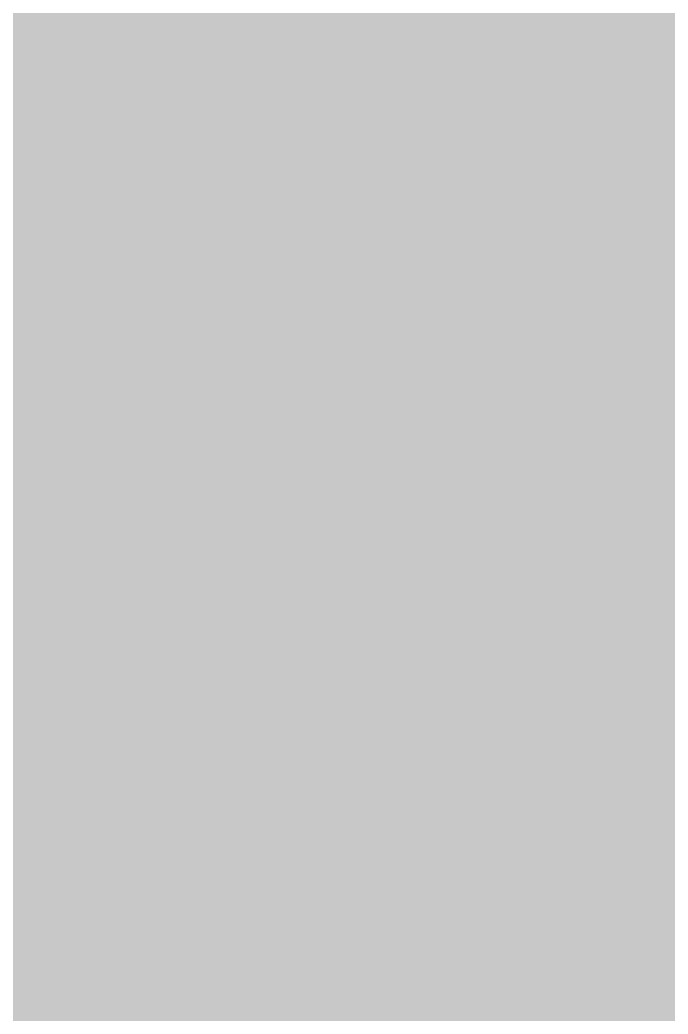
# Model space of a CAD drawing. Header units: millimetres. Extents: x 85 to 447, y 59 to 294.
# Drawn here: x 340.564 to 341.095, y 67.765 to 68.58 of the extents above; entities that cross this region are included whole.
import ezdxf

# ---------------------------------------------------------------- set-up
doc = ezdxf.new("R2010")
doc.units = ezdxf.units.MM
doc.layers.add('BG', color=7, linetype='Continuous')

msp = doc.modelspace()

# ---------------------------------------------------------------- hatches: boundary and pattern name
at = {"true_color": 0xfce102}
for points in [[(340.70992, 68.53568), (340.71306, 68.53675), (340.7162, 68.53782), (340.71934, 68.5389), (340.72248, 68.53998), (340.72561, 68.54106), (340.72875, 68.54214), (340.73189, 68.54323), (340.73504, 68.54431), (340.73818, 68.54539), (340.74133, 68.54647), (340.74448, 68.54755), (340.74764, 68.54863), (340.7508, 68.54971), (340.75396, 68.55078), (340.75713, 68.55185), (340.76031, 68.55291), (340.76349, 68.55397), (340.76668, 68.55502), (340.76987, 68.55607), (340.77308, 68.55711), (340.77629, 68.55814), (340.77951, 68.55917), (340.78274, 68.56018), (340.78598, 68.56119), (340.79039, 68.56261), (340.79479, 68.56403), (340.7992, 68.56545), (340.80362, 68.56687), (340.80803, 68.56829), (340.81245, 68.56971), (340.81688, 68.57112), (340.8213, 68.57253), (340.82574, 68.57394), (340.83017, 68.57535), (340.83461, 68.57676), (340.83905, 68.57816), (340.84349, 68.57956), (340.84794, 68.58096), (340.85239, 68.58235), (340.85685, 68.58374), (340.8613, 68.58513), (340.86576, 68.58651), (340.87023, 68.58789), (340.87469, 68.58927), (340.87916, 68.59064), (340.88364, 68.59201), (340.88811, 68.59338), (340.89259, 68.59474), (340.89102, 68.59811), (340.88946, 68.60148), (340.8879, 68.60485), (340.88635, 68.60822), (340.8848, 68.61159), (340.88326, 68.61496), (340.88172, 68.61832), (340.8802, 68.62168), (340.87867, 68.62504), (340.87715, 68.6284), (340.87564, 68.63175), (340.87414, 68.6351), (340.87265, 68.63845), (340.87116, 68.64179), (340.86968, 68.64513), (340.86821, 68.64847), (340.86674, 68.6518), (340.86529, 68.65513), (340.86384, 68.65845), (340.8624, 68.66177), (340.86098, 68.66509), (340.85956, 68.66839), (340.85815, 68.6717), (340.85675, 68.67499), (340.85019, 68.67499), (340.84308, 68.6727), (340.83597, 68.67041), (340.82885, 68.66812), (340.82172, 68.66583), (340.81459, 68.66354), (340.80745, 68.66125), (340.80031, 68.65896), (340.79317, 68.65668), (340.78602, 68.65439), (340.77886, 68.6521), (340.77171, 68.64982), (340.76455, 68.64753), (340.75739, 68.64524), (340.75023, 68.64296), (340.74307, 68.64067), (340.7359, 68.63838), (340.72874, 68.6361), (340.72157, 68.63381), (340.71441, 68.63152), (340.70724, 68.62923), (340.70008, 68.62694), (340.69292, 68.62465), (340.68576, 68.62236), (340.6786, 68.62007), (340.67872, 68.61725), (340.67906, 68.61426), (340.67962, 68.61113), (340.68038, 68.60785), (340.68131, 68.60445), (340.6824, 68.60095), (340.68363, 68.59735), (340.68499, 68.59366), (340.68645, 68.58992), (340.68801, 68.58612), (340.68965, 68.58229), (340.69134, 68.57843), (340.69307, 68.57456), (340.69482, 68.57071), (340.69659, 68.56687), (340.69834, 68.56307), (340.70006, 68.55932), (340.70174, 68.55563), (340.70336, 68.55203), (340.7049, 68.54851), (340.70634, 68.54511), (340.70767, 68.54182), (340.70887, 68.53868)], [(340.65039, 68.6112), (340.64711, 68.61012), (340.64383, 68.60903), (340.64056, 68.60794), (340.63729, 68.60684), (340.63403, 68.60573), (340.63076, 68.60462), (340.6275, 68.60351), (340.62425, 68.60239), (340.621, 68.60126), (340.61775, 68.60013), (340.61451, 68.599), (340.61127, 68.59786), (340.60803, 68.59671), (340.6048, 68.59556), (340.60158, 68.5944), (340.59836, 68.59324), (340.59514, 68.59208), (340.59193, 68.59091), (340.58873, 68.58973), (340.58552, 68.58856), (340.58233, 68.58737), (340.57914, 68.58618), (340.57596, 68.58499), (340.57278, 68.58379), (340.57411, 68.58082), (340.57543, 68.57775), (340.57676, 68.57457), (340.57808, 68.57131), (340.57941, 68.56798), (340.58074, 68.56458), (340.58208, 68.56112), (340.58343, 68.55761), (340.58479, 68.55406), (340.58616, 68.55049), (340.58755, 68.5469), (340.58895, 68.54329), (340.59038, 68.53969), (340.59182, 68.5361), (340.59329, 68.53253), (340.59478, 68.52899), (340.5963, 68.52549), (340.59785, 68.52204), (340.59943, 68.51865), (340.60105, 68.51532), (340.6027, 68.51208), (340.60438, 68.50892), (340.60611, 68.50586), (340.60788, 68.5029), (340.61103, 68.50391), (340.61418, 68.50492), (340.61733, 68.50593), (340.62048, 68.50693), (340.62363, 68.50794), (340.62677, 68.50894), (340.62992, 68.50993), (340.63306, 68.51093), (340.63621, 68.51192), (340.63935, 68.51292), (340.64249, 68.51391), (340.64563, 68.5149), (340.64877, 68.51589), (340.65191, 68.51688), (340.65505, 68.51787), (340.65819, 68.51886), (340.66133, 68.51985), (340.66447, 68.52085), (340.66761, 68.52184), (340.67075, 68.52283), (340.67389, 68.52383), (340.67703, 68.52482), (340.68016, 68.52582), (340.6833, 68.52682), (340.68187, 68.53039), (340.68044, 68.53396), (340.67901, 68.53753), (340.67758, 68.54109), (340.67616, 68.54465), (340.67475, 68.54821), (340.67334, 68.55176), (340.67193, 68.55531), (340.67053, 68.55885), (340.66914, 68.56239), (340.66775, 68.56592), (340.66637, 68.56945), (340.665, 68.57297), (340.66363, 68.57648), (340.66227, 68.57999), (340.66091, 68.58349), (340.65957, 68.58699), (340.65823, 68.59047), (340.6569, 68.59395), (340.65558, 68.59742), (340.65427, 68.60088), (340.65297, 68.60433), (340.65167, 68.60777)], [(340.81419, 68.54035), (340.81551, 68.53703), (340.81684, 68.5337), (340.81818, 68.53037), (340.81953, 68.52704), (340.82088, 68.5237), (340.82224, 68.52035), (340.8236, 68.517), (340.82497, 68.51365), (340.82634, 68.51029), (340.82772, 68.50693), (340.8291, 68.50356), (340.83049, 68.50018), (340.83187, 68.4968), (340.83326, 68.49341), (340.83465, 68.49002), (340.83604, 68.48661), (340.83742, 68.48321), (340.83881, 68.47979), (340.8402, 68.47637), (340.84159, 68.47294), (340.84297, 68.4695), (340.84435, 68.46606), (340.84573, 68.4626), (340.8471, 68.45914), (340.85093, 68.46034), (340.85475, 68.46153), (340.85858, 68.46272), (340.86242, 68.46391), (340.86625, 68.4651), (340.87009, 68.46628), (340.87394, 68.46747), (340.87779, 68.46865), (340.88164, 68.46982), (340.88551, 68.471), (340.88937, 68.47217), (340.89324, 68.47335), (340.89712, 68.47452), (340.90101, 68.47569), (340.9049, 68.47686), (340.90881, 68.47803), (340.91272, 68.4792), (340.91663, 68.48037), (340.92056, 68.48154), (340.9245, 68.48271), (340.92844, 68.48388), (340.9324, 68.48505), (340.93636, 68.48623), (340.94034, 68.4874), (340.9402, 68.48788), (340.94006, 68.48835), (340.93992, 68.48881), (340.93979, 68.48926), (340.93967, 68.4897), (340.93954, 68.49012), (340.93942, 68.49054), (340.93931, 68.49096), (340.9392, 68.49136), (340.93909, 68.49176), (340.93899, 68.49215), (340.93889, 68.49254), (340.93879, 68.49292), (340.93869, 68.4933), (340.9386, 68.49368), (340.93851, 68.49406), (340.93843, 68.49443), (340.93835, 68.49481), (340.93827, 68.49518), (340.93819, 68.49556), (340.93812, 68.49594), (340.93804, 68.49632), (340.93797, 68.49671), (340.93791, 68.4971), (340.93639, 68.50016), (340.93488, 68.50323), (340.93338, 68.50631), (340.93188, 68.50939), (340.93039, 68.51247), (340.9289, 68.51556), (340.92742, 68.51865), (340.92595, 68.52174), (340.92448, 68.52483), (340.92301, 68.52792), (340.92155, 68.53101), (340.9201, 68.5341), (340.91865, 68.53718), (340.91721, 68.54026), (340.91577, 68.54333), (340.91434, 68.5464), (340.91291, 68.54946), (340.91149, 68.55251), (340.91008, 68.55556), (340.90867, 68.55859), (340.90727, 68.56162), (340.90587, 68.56463), (340.90447, 68.56763), (340.90309, 68.57062), (340.89937, 68.56954), (340.89564, 68.56845), (340.89191, 68.56737), (340.88818, 68.56628), (340.88445, 68.56518), (340.88071, 68.56409), (340.87698, 68.56299), (340.87324, 68.56189), (340.86951, 68.56078), (340.86578, 68.55967), (340.86205, 68.55856), (340.85832, 68.55744), (340.8546, 68.55632), (340.85088, 68.55519), (340.84717, 68.55406), (340.84347, 68.55292), (340.83977, 68.55178), (340.83608, 68.55064), (340.83241, 68.54948), (340.82874, 68.54832), (340.82508, 68.54716), (340.82144, 68.54599), (340.81781, 68.54481), (340.81419, 68.54363)], [(340.81963, 68.44881), (340.81825, 68.4524), (340.81687, 68.45598), (340.81549, 68.45954), (340.81411, 68.46309), (340.81274, 68.46663), (340.81137, 68.47016), (340.81, 68.47368), (340.80864, 68.47719), (340.80728, 68.4807), (340.80592, 68.48419), (340.80457, 68.48768), (340.80323, 68.49116), (340.80188, 68.49463), (340.80055, 68.4981), (340.79921, 68.50157), (340.79788, 68.50503), (340.79656, 68.50848), (340.79524, 68.51194), (340.79393, 68.51539), (340.79262, 68.51885), (340.79132, 68.5223), (340.79003, 68.52575), (340.78874, 68.52921), (340.78746, 68.53266), (340.78725, 68.53278), (340.78704, 68.53288), (340.78684, 68.53298), (340.78663, 68.53306), (340.78643, 68.53314), (340.78623, 68.53321), (340.78604, 68.53328), (340.78584, 68.53333), (340.78564, 68.53338), (340.78545, 68.53343), (340.78525, 68.53346), (340.78505, 68.5335), (340.78486, 68.53352), (340.78466, 68.53355), (340.78446, 68.53356), (340.78425, 68.53358), (340.78405, 68.53359), (340.78384, 68.5336), (340.78363, 68.53361), (340.78342, 68.53361), (340.7832, 68.53361), (340.78298, 68.53361), (340.78275, 68.53361), (340.78252, 68.53361), (340.77565, 68.53132), (340.76879, 68.52902), (340.76194, 68.52673), (340.7551, 68.52444), (340.74826, 68.52216), (340.74144, 68.51987), (340.73462, 68.51758), (340.7278, 68.5153), (340.721, 68.51302), (340.7142, 68.51074), (340.70741, 68.50845), (340.70063, 68.50617), (340.69386, 68.50389), (340.6871, 68.50161), (340.68034, 68.49933), (340.67359, 68.49705), (340.66685, 68.49477), (340.66012, 68.49248), (340.65339, 68.4902), (340.64668, 68.48791), (340.63997, 68.48563), (340.63327, 68.48334), (340.62657, 68.48105), (340.61989, 68.47876), (340.61989, 68.47601), (340.62096, 68.47336), (340.62205, 68.47071), (340.62315, 68.46805), (340.62426, 68.4654), (340.62538, 68.46275), (340.62651, 68.46009), (340.62765, 68.45743), (340.6288, 68.45477), (340.62996, 68.45211), (340.63113, 68.44944), (340.6323, 68.44678), (340.63349, 68.4441), (340.63468, 68.44142), (340.63587, 68.43874), (340.63707, 68.43605), (340.63828, 68.43336), (340.63949, 68.43066), (340.6407, 68.42796), (340.64192, 68.42525), (340.64314, 68.42253), (340.64436, 68.41981), (340.64559, 68.41708), (340.64681, 68.41434), (340.64804, 68.41159), (340.64833, 68.41098), (340.64862, 68.41036), (340.64891, 68.40974), (340.6492, 68.40912), (340.64949, 68.40849), (340.64978, 68.40786), (340.65007, 68.40723), (340.65036, 68.40658), (340.65065, 68.40594), (340.65094, 68.40529), (340.65124, 68.40463), (340.65153, 68.40397), (340.65182, 68.40331), (340.65211, 68.40264), (340.65241, 68.40196), (340.6527, 68.40128), (340.653, 68.4006), (340.65329, 68.39991), (340.65359, 68.39921), (340.65389, 68.39851), (340.65419, 68.3978), (340.65449, 68.39709), (340.65479, 68.39637), (340.65509, 68.39564), (340.66156, 68.39784), (340.66803, 68.40004), (340.67451, 68.40225), (340.681, 68.40445), (340.6875, 68.40665), (340.694, 68.40884), (340.70051, 68.41104), (340.70703, 68.41324), (340.71355, 68.41544), (340.72008, 68.41763), (340.72661, 68.41982), (340.73315, 68.42201), (340.73969, 68.4242), (340.74623, 68.42639), (340.75278, 68.42857), (340.75934, 68.43075), (340.76589, 68.43293), (340.77245, 68.4351), (340.77901, 68.43727), (340.78557, 68.43944), (340.79214, 68.4416), (340.7987, 68.44376), (340.80527, 68.44592), (340.81183, 68.44807), (340.81214, 68.44815), (340.81244, 68.44824), (340.81274, 68.44831), (340.81304, 68.44838), (340.81335, 68.44844), (340.81365, 68.44849), (340.81395, 68.44854), (340.81426, 68.44859), (340.81456, 68.44863), (340.81487, 68.44866), (340.81518, 68.44869), (340.81549, 68.44871), (340.81581, 68.44874), (340.81613, 68.44875), (340.81646, 68.44877), (340.81679, 68.44878), (340.81712, 68.44879), (340.81746, 68.4488), (340.81781, 68.4488), (340.81816, 68.4488), (340.81851, 68.44881), (340.81888, 68.44881), (340.81925, 68.44881)], [(341.06217, 68.41466), (341.06105, 68.4182), (341.05993, 68.42174), (341.05881, 68.42527), (341.05769, 68.4288), (341.05657, 68.43232), (341.05544, 68.43583), (341.05432, 68.43934), (341.0532, 68.44285), (341.05208, 68.44635), (341.05096, 68.44984), (341.04985, 68.45333), (341.04873, 68.45681), (341.04762, 68.46029), (341.04651, 68.46376), (341.0454, 68.46723), (341.0443, 68.47069), (341.0432, 68.47415), (341.0421, 68.4776), (341.04101, 68.48104), (341.03992, 68.48448), (341.03883, 68.48792), (341.03775, 68.49135), (341.03668, 68.49478), (341.03561, 68.4982), (341.03537, 68.49841), (341.03514, 68.49862), (341.03491, 68.49882), (341.03467, 68.49903), (341.03445, 68.49924), (341.03422, 68.49944), (341.034, 68.49964), (341.03378, 68.49984), (341.03356, 68.50004), (341.03334, 68.50024), (341.03312, 68.50043), (341.03291, 68.50063), (341.0327, 68.50082), (341.03249, 68.50101), (341.03229, 68.5012), (341.03208, 68.50138), (341.03188, 68.50157), (341.03168, 68.50175), (341.03148, 68.50193), (341.03129, 68.50212), (341.0311, 68.50229), (341.0309, 68.50247), (341.03072, 68.50264), (341.03053, 68.50282), (341.02812, 68.50224), (341.02571, 68.50166), (341.0233, 68.50108), (341.02089, 68.50049), (341.01848, 68.49991), (341.01607, 68.49932), (341.01366, 68.49873), (341.01125, 68.49814), (341.00884, 68.49754), (341.00643, 68.49694), (341.00402, 68.49634), (341.00161, 68.49574), (340.9992, 68.49513), (340.99678, 68.49452), (340.99437, 68.4939), (340.99195, 68.49328), (340.98953, 68.49266), (340.98711, 68.49203), (340.98469, 68.4914), (340.98226, 68.49077), (340.97983, 68.49013), (340.9774, 68.48948), (340.97497, 68.48883), (340.97253, 68.48818), (340.97416, 68.48464), (340.97578, 68.48111), (340.9774, 68.47756), (340.97902, 68.47402), (340.98064, 68.47047), (340.98226, 68.46692), (340.98388, 68.46336), (340.98551, 68.4598), (340.98713, 68.45623), (340.98876, 68.45266), (340.99039, 68.44909), (340.99203, 68.44551), (340.99367, 68.44193), (340.99531, 68.43834), (340.99696, 68.43475), (340.99861, 68.43115), (341.00027, 68.42755), (341.00194, 68.42394), (341.00361, 68.42033), (341.00529, 68.41672), (341.00697, 68.4131), (341.00867, 68.40947), (341.01037, 68.40584), (341.01208, 68.40221), (341.01409, 68.40278), (341.0161, 68.40336), (341.01813, 68.40393), (341.02016, 68.40449), (341.0222, 68.40504), (341.02425, 68.40559), (341.0263, 68.40614), (341.02837, 68.40668), (341.03044, 68.40722), (341.03252, 68.40774), (341.0346, 68.40827), (341.03669, 68.40879), (341.03879, 68.4093), (341.04089, 68.40981), (341.043, 68.41032), (341.04511, 68.41082), (341.04723, 68.41131), (341.04935, 68.4118), (341.05148, 68.41229), (341.05361, 68.41277), (341.05575, 68.41325), (341.05789, 68.41372), (341.06003, 68.41419)], [(340.80856, 68.33457), (340.81592, 68.33691), (340.82329, 68.33927), (340.83065, 68.34162), (340.83802, 68.34398), (340.84538, 68.34634), (340.85274, 68.3487), (340.86011, 68.35106), (340.86747, 68.35342), (340.87484, 68.35579), (340.8822, 68.35815), (340.88957, 68.36051), (340.89695, 68.36286), (340.90432, 68.36522), (340.9117, 68.36757), (340.91908, 68.36992), (340.92647, 68.37226), (340.93386, 68.3746), (340.94125, 68.37693), (340.94865, 68.37925), (340.95606, 68.38157), (340.96347, 68.38388), (340.97089, 68.38619), (340.97832, 68.38848), (340.98576, 68.39076), (340.98438, 68.39374), (340.98301, 68.39673), (340.98163, 68.39971), (340.98024, 68.40269), (340.97886, 68.40567), (340.97747, 68.40865), (340.97608, 68.41164), (340.9747, 68.41462), (340.97331, 68.4176), (340.97192, 68.42059), (340.97054, 68.42357), (340.96915, 68.42656), (340.96777, 68.42954), (340.9664, 68.43253), (340.96503, 68.43552), (340.96366, 68.43851), (340.96229, 68.4415), (340.96094, 68.4445), (340.95959, 68.44749), (340.95824, 68.45049), (340.95691, 68.45348), (340.95558, 68.45648), (340.95426, 68.45948), (340.95295, 68.46248), (340.94573, 68.46033), (340.93852, 68.45817), (340.9313, 68.45599), (340.92408, 68.45381), (340.91686, 68.45162), (340.90964, 68.44942), (340.90242, 68.44721), (340.89521, 68.445), (340.88799, 68.44278), (340.88077, 68.44055), (340.87356, 68.43832), (340.86635, 68.43608), (340.85914, 68.43384), (340.85193, 68.43159), (340.84473, 68.42934), (340.83753, 68.42709), (340.83033, 68.42483), (340.82314, 68.42258), (340.81595, 68.42032), (340.80876, 68.41806), (340.80159, 68.41581), (340.79441, 68.41355), (340.78725, 68.41129), (340.78009, 68.40904), (340.78122, 68.40592), (340.78237, 68.40281), (340.78352, 68.3997), (340.78468, 68.39658), (340.78584, 68.39347), (340.78701, 68.39035), (340.78819, 68.38724), (340.78937, 68.38413), (340.79055, 68.38101), (340.79174, 68.3779), (340.79293, 68.37479), (340.79412, 68.37168), (340.79532, 68.36858), (340.79652, 68.36547), (340.79772, 68.36237), (340.79893, 68.35927), (340.80013, 68.35617), (340.80134, 68.35307), (340.80254, 68.34998), (340.80375, 68.34689), (340.80495, 68.3438), (340.80615, 68.34072), (340.80736, 68.33764)], [(341.06842, 68.27673), (341.0753, 68.27864), (341.0822, 68.28054), (341.08913, 68.28243), (341.09607, 68.2843), (341.10303, 68.28615), (341.11001, 68.28798), (341.11701, 68.2898), (341.12402, 68.2916), (341.13104, 68.29338), (341.13808, 68.29515), (341.14513, 68.29689), (341.15219, 68.29862), (341.15926, 68.30033), (341.16634, 68.30201), (341.17342, 68.30368), (341.18052, 68.30533), (341.18762, 68.30696), (341.19472, 68.30857), (341.20182, 68.31015), (341.20893, 68.31172), (341.21604, 68.31326), (341.22315, 68.31478), (341.23026, 68.31628), (341.23736, 68.31776), (341.23701, 68.32228), (341.23667, 68.32681), (341.23633, 68.33134), (341.23599, 68.33588), (341.23566, 68.34042), (341.23533, 68.34497), (341.23501, 68.34951), (341.23469, 68.35406), (341.23437, 68.3586), (341.23406, 68.36315), (341.23375, 68.36769), (341.23344, 68.37223), (341.23313, 68.37676), (341.23283, 68.38129), (341.23253, 68.38581), (341.23223, 68.39032), (341.23193, 68.39483), (341.23164, 68.39932), (341.23134, 68.40381), (341.23105, 68.40829), (341.23076, 68.41275), (341.23047, 68.4172), (341.23018, 68.42164), (341.22988, 68.42606), (341.22526, 68.42606), (341.2168, 68.42407), (341.20834, 68.42208), (341.19989, 68.42008), (341.19144, 68.41808), (341.183, 68.41608), (341.17456, 68.41408), (341.16613, 68.41208), (341.1577, 68.41007), (341.14928, 68.40806), (341.14086, 68.40605), (341.13245, 68.40403), (341.12404, 68.40202), (341.11563, 68.4), (341.10723, 68.39798), (341.09883, 68.39596), (341.09043, 68.39393), (341.08204, 68.3919), (341.07365, 68.38987), (341.06527, 68.38784), (341.05688, 68.38581), (341.0485, 68.38378), (341.04012, 68.38174), (341.03174, 68.3797), (341.02337, 68.37766), (341.02518, 68.37346), (341.027, 68.36926), (341.02883, 68.36506), (341.03067, 68.36086), (341.03252, 68.35665), (341.03437, 68.35244), (341.03623, 68.34823), (341.0381, 68.34401), (341.03997, 68.3398), (341.04185, 68.33558), (341.04373, 68.33137), (341.04562, 68.32715), (341.04751, 68.32294), (341.0494, 68.31873), (341.0513, 68.31451), (341.0532, 68.3103), (341.0551, 68.3061), (341.057, 68.30189), (341.0589, 68.29769), (341.06081, 68.29349), (341.06271, 68.28929), (341.06461, 68.2851), (341.06652, 68.28091)], [(340.75495, 68.39958), (340.74831, 68.39958), (340.74492, 68.39848), (340.74153, 68.39737), (340.73813, 68.39626), (340.73474, 68.39514), (340.73134, 68.39401), (340.72794, 68.39287), (340.72453, 68.39173), (340.72113, 68.39058), (340.71772, 68.38942), (340.71432, 68.38826), (340.71091, 68.38709), (340.7075, 68.38592), (340.70409, 68.38475), (340.70067, 68.38357), (340.69726, 68.38239), (340.69384, 68.3812), (340.69043, 68.38001), (340.68701, 68.37882), (340.68359, 68.37763), (340.68017, 68.37643), (340.67674, 68.37523), (340.67332, 68.37403), (340.6699, 68.37284), (340.66647, 68.37164), (340.6665, 68.37079), (340.66659, 68.36988), (340.66674, 68.36892), (340.66695, 68.36791), (340.6672, 68.36686), (340.6675, 68.36578), (340.66784, 68.36467), (340.66822, 68.36353), (340.66863, 68.36238), (340.66907, 68.36121), (340.66954, 68.36004), (340.67004, 68.35887), (340.67055, 68.3577), (340.67108, 68.35654), (340.67162, 68.35539), (340.67217, 68.35427), (340.67272, 68.35317), (340.67327, 68.35211), (340.67382, 68.35109), (340.67436, 68.3501), (340.67489, 68.34917), (340.67541, 68.3483), (340.67591, 68.34748), (340.67638, 68.34673), (340.67715, 68.34474), (340.67793, 68.34273), (340.67872, 68.34072), (340.67951, 68.33869), (340.68032, 68.33666), (340.68113, 68.33462), (340.68195, 68.33257), (340.68279, 68.33051), (340.68362, 68.32845), (340.68447, 68.32638), (340.68533, 68.3243), (340.68619, 68.32223), (340.68706, 68.32014), (340.68794, 68.31806), (340.68882, 68.31597), (340.68971, 68.31388), (340.69061, 68.31179), (340.69151, 68.3097), (340.69242, 68.3076), (340.69334, 68.30551), (340.69426, 68.30342), (340.69519, 68.30133), (340.69612, 68.29925), (340.69706, 68.29716), (340.70058, 68.29837), (340.7041, 68.29957), (340.70763, 68.30075), (340.71116, 68.30193), (340.7147, 68.30309), (340.71824, 68.30425), (340.72178, 68.3054), (340.72532, 68.30654), (340.72887, 68.30767), (340.73241, 68.3088), (340.73596, 68.30992), (340.73951, 68.31104), (340.74306, 68.31216), (340.74661, 68.31327), (340.75016, 68.31438), (340.7537, 68.31549), (340.75725, 68.31659), (340.7608, 68.3177), (340.76434, 68.3188), (340.76789, 68.31991), (340.77143, 68.32102), (340.77497, 68.32213), (340.77851, 68.32325), (340.78204, 68.32436), (340.78119, 68.32726), (340.7802, 68.33022), (340.77909, 68.33323), (340.77788, 68.3363), (340.77657, 68.33942), (340.77519, 68.34257), (340.77374, 68.34576), (340.77226, 68.34897), (340.77074, 68.35221), (340.76921, 68.35547), (340.76768, 68.35874), (340.76617, 68.36201), (340.76468, 68.36528), (340.76325, 68.36855), (340.76188, 68.3718), (340.76059, 68.37504), (340.75939, 68.37825), (340.75831, 68.38143), (340.75734, 68.38458), (340.75652, 68.38768), (340.75586, 68.39074), (340.75536, 68.39375), (340.75505, 68.39669)], [(341.03941, 68.27387), (341.03761, 68.27779), (341.0358, 68.28171), (341.034, 68.28561), (341.03219, 68.28951), (341.03039, 68.29339), (341.02859, 68.29727), (341.02679, 68.30114), (341.02499, 68.30501), (341.0232, 68.30886), (341.0214, 68.31272), (341.01961, 68.31657), (341.01781, 68.32041), (341.01602, 68.32425), (341.01423, 68.32809), (341.01244, 68.33193), (341.01065, 68.33576), (341.00886, 68.3396), (341.00708, 68.34343), (341.00529, 68.34727), (341.00351, 68.35111), (341.00172, 68.35494), (340.99994, 68.35878), (340.99816, 68.36263), (340.99637, 68.36648), (340.99324, 68.36556), (340.99013, 68.36464), (340.98702, 68.36372), (340.98393, 68.36279), (340.98084, 68.36185), (340.97776, 68.3609), (340.97469, 68.35995), (340.97163, 68.359), (340.96857, 68.35803), (340.96551, 68.35706), (340.96246, 68.35609), (340.95942, 68.35511), (340.95637, 68.35412), (340.95333, 68.35313), (340.95028, 68.35213), (340.94724, 68.35113), (340.94419, 68.35012), (340.94114, 68.34911), (340.93809, 68.3481), (340.93504, 68.34707), (340.93197, 68.34605), (340.92891, 68.34502), (340.92583, 68.34398), (340.92275, 68.34295), (340.92422, 68.33913), (340.92569, 68.33531), (340.92716, 68.33148), (340.92862, 68.32764), (340.93008, 68.32379), (340.93153, 68.31994), (340.93298, 68.31608), (340.93442, 68.31221), (340.93585, 68.30834), (340.93729, 68.30447), (340.93871, 68.30058), (340.94013, 68.2967), (340.94155, 68.2928), (340.94296, 68.28891), (340.94436, 68.28501), (340.94576, 68.28111), (340.94715, 68.2772), (340.94854, 68.27329), (340.94992, 68.26938), (340.95129, 68.26547), (340.95266, 68.26156), (340.95402, 68.25764), (340.95537, 68.25373), (340.95672, 68.24981), (340.95697, 68.2495), (340.95722, 68.24917), (340.95747, 68.24884), (340.95771, 68.24851), (340.95796, 68.24817), (340.9582, 68.24782), (340.95844, 68.24747), (340.95869, 68.24711), (340.95893, 68.24675), (340.95917, 68.24639), (340.95941, 68.24602), (340.95966, 68.24565), (340.9599, 68.24528), (340.96015, 68.2449), (340.9604, 68.24452), (340.96065, 68.24414), (340.9609, 68.24376), (340.96116, 68.24337), (340.96141, 68.24299), (340.96168, 68.2426), (340.96194, 68.24222), (340.96221, 68.24183), (340.96248, 68.24145), (340.96275, 68.24106), (340.9658, 68.24218), (340.96888, 68.24333), (340.972, 68.24452), (340.97514, 68.24574), (340.97831, 68.24699), (340.9815, 68.24826), (340.98471, 68.24955), (340.98794, 68.25085), (340.99118, 68.25216), (340.99443, 68.25348), (340.99769, 68.25479), (341.00095, 68.2561), (341.00422, 68.25741), (341.00748, 68.2587), (341.01074, 68.25997), (341.014, 68.26123), (341.01724, 68.26245), (341.02047, 68.26365), (341.02368, 68.26481), (341.02688, 68.26594), (341.03005, 68.26702), (341.0332, 68.26805), (341.03632, 68.26903), (341.03941, 68.26996)], [(340.91177, 68.28704), (340.91109, 68.28905), (340.91041, 68.29106), (340.90975, 68.29306), (340.90909, 68.29506), (340.90843, 68.29706), (340.90778, 68.29905), (340.90714, 68.30104), (340.9065, 68.30302), (340.90586, 68.305), (340.90523, 68.30698), (340.90461, 68.30896), (340.90398, 68.31094), (340.90336, 68.31291), (340.90274, 68.31488), (340.90212, 68.31685), (340.90151, 68.31882), (340.90089, 68.32079), (340.90028, 68.32276), (340.89967, 68.32473), (340.89905, 68.3267), (340.89844, 68.32867), (340.89783, 68.33065), (340.89721, 68.33262), (340.8966, 68.33459), (340.89444, 68.33453), (340.89221, 68.33433), (340.8899, 68.33401), (340.88754, 68.33359), (340.88511, 68.33306), (340.88264, 68.33244), (340.88013, 68.33174), (340.87758, 68.33097), (340.87501, 68.33013), (340.87242, 68.32924), (340.86981, 68.3283), (340.86721, 68.32733), (340.86461, 68.32633), (340.86202, 68.32531), (340.85945, 68.32429), (340.85691, 68.32326), (340.8544, 68.32225), (340.85194, 68.32126), (340.84952, 68.3203), (340.84716, 68.31937), (340.84487, 68.3185), (340.84265, 68.31768), (340.84051, 68.31693), (340.83846, 68.31625), (340.84171, 68.31549), (340.84496, 68.31472), (340.84821, 68.31394), (340.85145, 68.31315), (340.8547, 68.31233), (340.85793, 68.3115), (340.86115, 68.31063), (340.86436, 68.30974), (340.86756, 68.3088), (340.87073, 68.30782), (340.87389, 68.3068), (340.87702, 68.30572), (340.88012, 68.30459), (340.8832, 68.30339), (340.88624, 68.30213), (340.88925, 68.3008), (340.89222, 68.29939), (340.89515, 68.2979), (340.89804, 68.29633), (340.90089, 68.29467), (340.90368, 68.29292), (340.90643, 68.29106), (340.90913, 68.28911)], [(340.84784, 68.23224), (340.85666, 68.2281), (340.8651, 68.22365), (340.87317, 68.21892), (340.88089, 68.2139), (340.88828, 68.20862), (340.89536, 68.20309), (340.90213, 68.19732), (340.90863, 68.19133), (340.91487, 68.18513), (340.92086, 68.17874), (340.92662, 68.17216), (340.93217, 68.16542), (340.93753, 68.15852), (340.94271, 68.15148), (340.94773, 68.14432), (340.95261, 68.13704), (340.95737, 68.12967), (340.96202, 68.12221), (340.96658, 68.11468), (340.97107, 68.10709), (340.9755, 68.09946), (340.97989, 68.0918), (340.98427, 68.08413), (340.98864, 68.07645), (340.98937, 68.07499), (340.9901, 68.07352), (340.99082, 68.07206), (340.99153, 68.0706), (340.99223, 68.06913), (340.99293, 68.06766), (340.99362, 68.06619), (340.9943, 68.06472), (340.99499, 68.06324), (340.99567, 68.06176), (340.99634, 68.06028), (340.99702, 68.0588), (340.9977, 68.05731), (340.99837, 68.05581), (340.99905, 68.05431), (340.99973, 68.0528), (341.00041, 68.05129), (341.00109, 68.04977), (341.00178, 68.04825), (341.00248, 68.04671), (341.00318, 68.04517), (341.00389, 68.04363), (341.0046, 68.04207), (341.00532, 68.0405), (341.01006, 68.02945), (341.01478, 68.01839), (341.01949, 68.00731), (341.02419, 67.99622), (341.02887, 67.98512), (341.03354, 67.97401), (341.03819, 67.96289), (341.04283, 67.95176), (341.04745, 67.94063), (341.05206, 67.92949), (341.05665, 67.91834), (341.06123, 67.90719), (341.0658, 67.89603), (341.07035, 67.88487), (341.07489, 67.87371), (341.07942, 67.86255), (341.08393, 67.85138), (341.08842, 67.84021), (341.09291, 67.82905), (341.09738, 67.81788), (341.10183, 67.80671), (341.10627, 67.79555), (341.1107, 67.78439), (341.11511, 67.77324), (341.11525, 67.77313), (341.11539, 67.77302), (341.11553, 67.77289), (341.11567, 67.77277), (341.11581, 67.77263), (341.11595, 67.7725), (341.11608, 67.77235), (341.11622, 67.77221), (341.11635, 67.77206), (341.11649, 67.7719), (341.11662, 67.77174), (341.11676, 67.77158), (341.11689, 67.77141), (341.11703, 67.77124), (341.11717, 67.77107), (341.11732, 67.7709), (341.11746, 67.77072), (341.11761, 67.77055), (341.11776, 67.77037), (341.11791, 67.77019), (341.11807, 67.77001), (341.11823, 67.76983), (341.1184, 67.76965), (341.11857, 67.76947), (341.1205, 67.77011), (341.12244, 67.77074), (341.12437, 67.77137), (341.1263, 67.77198), (341.12822, 67.7726), (341.13015, 67.77321), (341.13207, 67.77381), (341.13398, 67.7744), (341.1359, 67.77499), (341.13781, 67.77558), (341.13972, 67.77616), (341.14163, 67.77673), (341.14354, 67.7773), (341.14545, 67.77787), (341.14735, 67.77843), (341.14925, 67.77899), (341.15116, 67.77955), (341.15306, 67.7801), (341.15496, 67.78065), (341.15686, 67.7812), (341.15876, 67.78174), (341.16066, 67.78229), (341.16256, 67.78283), (341.16446, 67.78337), (341.16066, 67.79229), (341.15686, 67.80122), (341.15306, 67.81014), (341.14926, 67.81907), (341.14545, 67.82799), (341.14164, 67.83692), (341.13783, 67.84584), (341.13401, 67.85477), (341.13019, 67.8637), (341.12637, 67.87263), (341.12254, 67.88155), (341.11872, 67.89048), (341.11488, 67.89941), (341.11105, 67.90834), (341.10721, 67.91727), (341.10337, 67.9262), (341.09952, 67.93513), (341.09567, 67.94406), (341.09182, 67.953), (341.08796, 67.96193), (341.0841, 67.97087), (341.08024, 67.9798), (341.07637, 67.98874), (341.07249, 67.99768), (341.0721, 67.99837), (341.0717, 67.99907), (341.0713, 67.99975), (341.07091, 68.00044), (341.07051, 68.00113), (341.07012, 68.00181), (341.06972, 68.00249), (341.06933, 68.00317), (341.06893, 68.00384), (341.06854, 68.00452), (341.06814, 68.00519), (341.06775, 68.00586), (341.06735, 68.00653), (341.06696, 68.00719), (341.06656, 68.00786), (341.06617, 68.00852), (341.06577, 68.00919), (341.06538, 68.00985), (341.06498, 68.01051), (341.06459, 68.01117), (341.06419, 68.01183), (341.0638, 68.01248), (341.0634, 68.01314), (341.063, 68.0138), (341.06212, 68.01693), (341.06115, 68.02006), (341.06009, 68.02318), (341.05895, 68.02631), (341.05774, 68.02944), (341.05646, 68.03256), (341.05512, 68.03568), (341.05373, 68.0388), (341.05229, 68.04191), (341.05081, 68.04501), (341.04929, 68.04811), (341.04775, 68.05119), (341.04618, 68.05427), (341.0446, 68.05734), (341.04301, 68.06039), (341.04142, 68.06344), (341.03983, 68.06647), (341.03825, 68.06948), (341.03669, 68.07248), (341.03515, 68.07546), (341.03364, 68.07843), (341.03217, 68.08138), (341.03073, 68.0843), (341.02935, 68.08721), (341.02329, 68.09788), (341.01714, 68.10882), (341.01088, 68.11995), (341.00448, 68.13122), (340.99791, 68.14257), (340.99115, 68.15393), (340.98417, 68.16526), (340.97695, 68.17649), (340.96947, 68.18756), (340.96168, 68.1984), (340.95358, 68.20897), (340.94514, 68.21919), (340.93632, 68.22901), (340.9271, 68.23838), (340.91746, 68.24722), (340.90738, 68.25547), (340.89681, 68.26309), (340.88575, 68.27001), (340.87417, 68.27616), (340.86203, 68.2815), (340.84931, 68.28595), (340.836, 68.28946), (340.82205, 68.29197), (340.80745, 68.29341), (340.7757, 68.29341), (340.7727, 68.29314), (340.76974, 68.29278), (340.76681, 68.29233), (340.76391, 68.29181), (340.76104, 68.29121), (340.7582, 68.29054), (340.75537, 68.28981), (340.75257, 68.28903), (340.74979, 68.28819), (340.74702, 68.28731), (340.74426, 68.28639), (340.74151, 68.28543), (340.73877, 68.28444), (340.73603, 68.28343), (340.73329, 68.28241), (340.73056, 68.28137), (340.72782, 68.28032), (340.72507, 68.27927), (340.72231, 68.27823), (340.71955, 68.27719), (340.71677, 68.27618), (340.71397, 68.27518), (340.71116, 68.27421), (340.70832, 68.27327), (340.70892, 68.2719), (340.70953, 68.27053), (340.71013, 68.26915), (340.71072, 68.26776), (340.71132, 68.26637), (340.71192, 68.26496), (340.71252, 68.26356), (340.71312, 68.26214), (340.71371, 68.26073), (340.71431, 68.2593), (340.71491, 68.25788), (340.71551, 68.25645), (340.71611, 68.25502), (340.71671, 68.2536), (340.71731, 68.25217), (340.71792, 68.25074), (340.71853, 68.24931), (340.71913, 68.24788), (340.71975, 68.24646), (340.72036, 68.24504), (340.72098, 68.24362), (340.7216, 68.24221), (340.72223, 68.2408), (340.72285, 68.2394), (340.72619, 68.23967), (340.72953, 68.23993), (340.73286, 68.24017), (340.7362, 68.2404), (340.73953, 68.24062), (340.74286, 68.24082), (340.74619, 68.24101), (340.74952, 68.24118), (340.75285, 68.24135), (340.75617, 68.2415), (340.7595, 68.24164), (340.76282, 68.24177), (340.76615, 68.24189), (340.76947, 68.24199), (340.7728, 68.24208), (340.77612, 68.24217), (340.77944, 68.24224), (340.78276, 68.2423), (340.78608, 68.24236), (340.78941, 68.2424), (340.79273, 68.24243), (340.79605, 68.24245), (340.79937, 68.24247), (340.80269, 68.24247), (340.80453, 68.24213), (340.80637, 68.24178), (340.80823, 68.24142), (340.81009, 68.24105), (340.81196, 68.24067), (340.81383, 68.24028), (340.81571, 68.23987), (340.81759, 68.23946), (340.81948, 68.23905), (340.82137, 68.23862), (340.82326, 68.23819), (340.82516, 68.23775), (340.82706, 68.23731), (340.82895, 68.23686), (340.83085, 68.23641), (340.83275, 68.23595), (340.83465, 68.23549), (340.83654, 68.23503), (340.83843, 68.23456), (340.84032, 68.2341), (340.84221, 68.23363), (340.84409, 68.23317), (340.84597, 68.2327)], [(341.08146, 68.25247), (341.08166, 68.25196), (341.08186, 68.25144), (341.08205, 68.25091), (341.08225, 68.25038), (341.08245, 68.24983), (341.08265, 68.24927), (341.08285, 68.24871), (341.08306, 68.24814), (341.08326, 68.24756), (341.08347, 68.24697), (341.08369, 68.24638), (341.08391, 68.24578), (341.08413, 68.24517), (341.08436, 68.24456), (341.08459, 68.24394), (341.08483, 68.24332), (341.08508, 68.2427), (341.08533, 68.24207), (341.08559, 68.24143), (341.08586, 68.24079), (341.08614, 68.24015), (341.08643, 68.23951), (341.08673, 68.23886), (341.08704, 68.23822), (341.08804, 68.23592), (341.08905, 68.23363), (341.09006, 68.23134), (341.09107, 68.22905), (341.09208, 68.22675), (341.0931, 68.22446), (341.09411, 68.22217), (341.09513, 68.21988), (341.09615, 68.2176), (341.09717, 68.21531), (341.09819, 68.21302), (341.09921, 68.21074), (341.10023, 68.20846), (341.10126, 68.20618), (341.10228, 68.2039), (341.10331, 68.20162), (341.10433, 68.19935), (341.10536, 68.19708), (341.10638, 68.19481), (341.10741, 68.19254), (341.10844, 68.19027), (341.10946, 68.18801), (341.11049, 68.18576), (341.11152, 68.1835), (341.11182, 68.18307), (341.11213, 68.18263), (341.11243, 68.18218), (341.11273, 68.18171), (341.11303, 68.18124), (341.11333, 68.18076), (341.11363, 68.18027), (341.11392, 68.17977), (341.11422, 68.17926), (341.11452, 68.17875), (341.11482, 68.17823), (341.11511, 68.17771), (341.11541, 68.17719), (341.11571, 68.17666), (341.116, 68.17613), (341.1163, 68.17559), (341.11659, 68.17506), (341.11689, 68.17453), (341.11719, 68.17399), (341.11749, 68.17346), (341.11778, 68.17293), (341.11808, 68.17241), (341.11838, 68.17188), (341.11868, 68.17137), (341.12067, 68.17197), (341.12267, 68.17258), (341.12467, 68.17319), (341.12667, 68.1738), (341.12867, 68.17441), (341.13068, 68.17502), (341.13269, 68.17564), (341.13471, 68.17625), (341.13672, 68.17687), (341.13875, 68.17748), (341.14077, 68.17809), (341.14281, 68.1787), (341.14484, 68.17931), (341.14688, 68.17992), (341.14893, 68.18053), (341.15098, 68.18113), (341.15304, 68.18173), (341.15511, 68.18233), (341.15718, 68.18292), (341.15926, 68.18351), (341.16134, 68.1841), (341.16344, 68.18468), (341.16554, 68.18526), (341.16765, 68.18583), (341.16642, 68.18936), (341.16521, 68.19288), (341.16401, 68.1964), (341.16283, 68.19992), (341.16165, 68.20343), (341.16048, 68.20693), (341.15933, 68.21043), (341.15818, 68.21393), (341.15704, 68.21742), (341.15591, 68.22091), (341.15479, 68.2244), (341.15367, 68.22788), (341.15256, 68.23137), (341.15145, 68.23484), (341.15035, 68.23832), (341.14925, 68.2418), (341.14816, 68.24527), (341.14706, 68.24874), (341.14597, 68.25221), (341.14488, 68.25568), (341.14379, 68.25914), (341.1427, 68.26261), (341.14161, 68.26608), (341.14052, 68.26954), (341.13798, 68.26891), (341.13544, 68.26826), (341.13292, 68.26761), (341.1304, 68.26695), (341.12789, 68.26628), (341.12539, 68.26561), (341.12289, 68.26492), (341.1204, 68.26423), (341.11792, 68.26353), (341.11544, 68.26283), (341.11298, 68.26212), (341.11051, 68.2614), (341.10806, 68.26068), (341.10561, 68.25995), (341.10317, 68.25922), (341.10073, 68.25849), (341.0983, 68.25775), (341.09588, 68.257), (341.09346, 68.25625), (341.09105, 68.2555), (341.08864, 68.25475), (341.08624, 68.25399), (341.08385, 68.25323)], [(341.08841, 68.1661), (341.0869, 68.16944), (341.08538, 68.17278), (341.08386, 68.17613), (341.08235, 68.17948), (341.08084, 68.18283), (341.07933, 68.18618), (341.07783, 68.18954), (341.07632, 68.1929), (341.07483, 68.19626), (341.07334, 68.19961), (341.07185, 68.20297), (341.07037, 68.20632), (341.06889, 68.20967), (341.06743, 68.21302), (341.06597, 68.21636), (341.06452, 68.2197), (341.06308, 68.22304), (341.06164, 68.22636), (341.06022, 68.22968), (341.05881, 68.23299), (341.05741, 68.2363), (341.05602, 68.23959), (341.05464, 68.24287), (341.05328, 68.24615), (341.05033, 68.24514), (341.04738, 68.24413), (341.04443, 68.24311), (341.04149, 68.24209), (341.03855, 68.24105), (341.03561, 68.24002), (341.03267, 68.23897), (341.02974, 68.23793), (341.0268, 68.23688), (341.02387, 68.23582), (341.02094, 68.23476), (341.01801, 68.2337), (341.01509, 68.23263), (341.01216, 68.23157), (341.00924, 68.2305), (341.00632, 68.22942), (341.0034, 68.22835), (341.00049, 68.22728), (340.99757, 68.22621), (340.99466, 68.22513), (340.99175, 68.22406), (340.98885, 68.22299), (340.98594, 68.22192), (340.98304, 68.22085), (340.98304, 68.21683), (340.98496, 68.21393), (340.98689, 68.21101), (340.9888, 68.20809), (340.99072, 68.20517), (340.99264, 68.20224), (340.99455, 68.1993), (340.99647, 68.19635), (340.99838, 68.1934), (341.00029, 68.19045), (341.00221, 68.18749), (341.00412, 68.18452), (341.00604, 68.18155), (341.00796, 68.17858), (341.00988, 68.1756), (341.01181, 68.17262), (341.01373, 68.16963), (341.01567, 68.16664), (341.01761, 68.16365), (341.01955, 68.16065), (341.0215, 68.15766), (341.02345, 68.15465), (341.02541, 68.15165), (341.02738, 68.14865), (341.02936, 68.14564), (341.0317, 68.14655), (341.03406, 68.14744), (341.03643, 68.14834), (341.03882, 68.14923), (341.04122, 68.15011), (341.04364, 68.15099), (341.04607, 68.15186), (341.04851, 68.15272), (341.05096, 68.15359), (341.05342, 68.15444), (341.05589, 68.1553), (341.05837, 68.15615), (341.06085, 68.15699), (341.06335, 68.15784), (341.06584, 68.15868), (341.06834, 68.15951), (341.07085, 68.16034), (341.07336, 68.16117), (341.07587, 68.162), (341.07838, 68.16282), (341.08089, 68.16365), (341.0834, 68.16447), (341.08591, 68.16528)], [(341.08841, 68.03181), (341.09058, 68.03267), (341.09274, 68.03352), (341.09492, 68.03436), (341.09709, 68.03518), (341.09927, 68.03599), (341.10145, 68.0368), (341.10364, 68.03759), (341.10583, 68.03837), (341.10802, 68.03914), (341.11022, 68.0399), (341.11241, 68.04066), (341.11461, 68.04141), (341.11681, 68.04215), (341.11901, 68.04289), (341.12122, 68.04362), (341.12342, 68.04434), (341.12562, 68.04506), (341.12783, 68.04578), (341.13003, 68.0465), (341.13224, 68.04721), (341.13444, 68.04792), (341.13664, 68.04863), (341.13885, 68.04934), (341.14105, 68.05005), (341.13932, 68.05389), (341.1376, 68.05773), (341.13588, 68.06156), (341.13417, 68.0654), (341.13247, 68.06923), (341.13076, 68.07307), (341.12906, 68.0769), (341.12736, 68.08073), (341.12567, 68.08455), (341.12398, 68.08837), (341.12229, 68.09219), (341.1206, 68.096), (341.11891, 68.0998), (341.11723, 68.1036), (341.11554, 68.10739), (341.11385, 68.11117), (341.11217, 68.11494), (341.11048, 68.11871), (341.1088, 68.12246), (341.10711, 68.1262), (341.10542, 68.12994), (341.10373, 68.13366), (341.10203, 68.13737), (341.10034, 68.14107), (341.09905, 68.14143), (341.09747, 68.14156), (341.09562, 68.14147), (341.09354, 68.14118), (341.09125, 68.14071), (341.08877, 68.14008), (341.08613, 68.13929), (341.08337, 68.13838), (341.0805, 68.13736), (341.07755, 68.13624), (341.07455, 68.13505), (341.07153, 68.1338), (341.06852, 68.13251), (341.06553, 68.1312), (341.0626, 68.12989), (341.05976, 68.12858), (341.05702, 68.12732), (341.05443, 68.1261), (341.052, 68.12494), (341.04976, 68.12388), (341.04774, 68.12291), (341.04596, 68.12207), (341.04446, 68.12137), (341.04326, 68.12082), (341.04411, 68.11906), (341.04499, 68.11725), (341.04588, 68.11539), (341.04679, 68.11348), (341.04772, 68.11153), (341.04866, 68.10955), (341.04962, 68.10755), (341.0506, 68.10552), (341.05158, 68.10347), (341.05259, 68.10142), (341.0536, 68.09936), (341.05463, 68.09731), (341.05566, 68.09526), (341.05671, 68.09322), (341.05777, 68.09121), (341.05884, 68.08922), (341.05991, 68.08727), (341.061, 68.08535), (341.06209, 68.08347), (341.06319, 68.08165), (341.06429, 68.07988), (341.0654, 68.07817), (341.06652, 68.07653), (341.06763, 68.07496), (341.06848, 68.07321), (341.06933, 68.07147), (341.07018, 68.06971), (341.07103, 68.06796), (341.07189, 68.0662), (341.07275, 68.06443), (341.07361, 68.06266), (341.07447, 68.06089), (341.07534, 68.05911), (341.0762, 68.05732), (341.07707, 68.05554), (341.07794, 68.05374), (341.07882, 68.05194), (341.07969, 68.05014), (341.08056, 68.04833), (341.08143, 68.04652), (341.08231, 68.0447), (341.08318, 68.04287), (341.08406, 68.04105), (341.08493, 68.03921), (341.0858, 68.03737), (341.08667, 68.03552), (341.08754, 68.03367)]]:
    msp.add_hatch(color=2, dxfattribs=at).paths.add_polyline_path(points)
msp.add_hatch(color=7).paths.add_polyline_path([(341.09035, 67.76132), (341.08503, 67.77464), (341.0797, 67.78798), (341.07436, 67.80135), (341.06902, 67.81473), (341.06366, 67.82813), (341.05828, 67.84155), (341.05288, 67.85497), (341.04745, 67.86839), (341.04199, 67.88182), (341.0365, 67.89524), (341.03097, 67.90866), (341.02539, 67.92206), (341.01976, 67.93545), (341.01409, 67.94882), (341.00835, 67.96217), (341.00256, 67.97549), (340.9967, 67.98879), (340.99078, 68.00204), (340.98478, 68.01526), (340.9787, 68.02844), (340.97254, 68.04157), (340.9663, 68.05466), (340.95997, 68.06769), (340.95355, 68.08066), (340.95195, 68.0831), (340.95036, 68.08556), (340.94877, 68.08801), (340.9472, 68.09047), (340.94564, 68.09293), (340.94408, 68.09539), (340.94253, 68.09786), (340.94098, 68.10032), (340.93944, 68.10278), (340.9379, 68.10524), (340.93636, 68.1077), (340.93483, 68.11015), (340.9333, 68.1126), (340.93177, 68.11504), (340.93024, 68.11747), (340.9287, 68.1199), (340.92717, 68.12231), (340.92564, 68.12472), (340.9241, 68.12712), (340.92255, 68.1295), (340.92101, 68.13187), (340.91945, 68.13423), (340.91789, 68.13657), (340.91633, 68.1389), (340.91278, 68.14334), (340.90922, 68.14767), (340.90564, 68.15189), (340.90203, 68.156), (340.89838, 68.16), (340.89469, 68.16389), (340.89095, 68.16767), (340.88715, 68.17133), (340.88329, 68.17488), (340.87935, 68.17832), (340.87532, 68.18164), (340.87121, 68.18485), (340.86699, 68.18794), (340.86267, 68.19092), (340.85824, 68.19378), (340.85368, 68.19653), (340.849, 68.19915), (340.84418, 68.20166), (340.83921, 68.20405), (340.83408, 68.20632), (340.8288, 68.20846), (340.82335, 68.21049), (340.81772, 68.2124), (340.81191, 68.21418), (340.81027, 68.21436), (340.80865, 68.21453), (340.80702, 68.2147), (340.8054, 68.21487), (340.80378, 68.21504), (340.80216, 68.21521), (340.80054, 68.21538), (340.79893, 68.21554), (340.79732, 68.21571), (340.79572, 68.21587), (340.79412, 68.21604), (340.79253, 68.2162), (340.79094, 68.21635), (340.78935, 68.21651), (340.78778, 68.21666), (340.7862, 68.21681), (340.78463, 68.21696), (340.78307, 68.2171), (340.78152, 68.21724), (340.77997, 68.21738), (340.77842, 68.21751), (340.77689, 68.21764), (340.77536, 68.21777), (340.77384, 68.21789), (340.77227, 68.2177), (340.77068, 68.21752), (340.7691, 68.21733), (340.7675, 68.21714), (340.7659, 68.21695), (340.76429, 68.21676), (340.76268, 68.21658), (340.76106, 68.21639), (340.75944, 68.2162), (340.75781, 68.21601), (340.75619, 68.21583), (340.75456, 68.21564), (340.75293, 68.21546), (340.75129, 68.21527), (340.74966, 68.21509), (340.74803, 68.21491), (340.7464, 68.21473), (340.74476, 68.21456), (340.74314, 68.21438), (340.74151, 68.21421), (340.73988, 68.21404), (340.73826, 68.21387), (340.73665, 68.21371), (340.73503, 68.21355), (340.74394, 68.19283), (340.75284, 68.1721), (340.76175, 68.15137), (340.77066, 68.13064), (340.77957, 68.10991), (340.78849, 68.08917), (340.79741, 68.06843), (340.80634, 68.04769), (340.81527, 68.02695), (340.8242, 68.0062), (340.83314, 67.98545), (340.84209, 67.96469), (340.85103, 67.94393), (340.85998, 67.92317), (340.86894, 67.90241), (340.8779, 67.88164), (340.88687, 67.86087), (340.89584, 67.84009), (340.90481, 67.81931), (340.9138, 67.79853), (340.92278, 67.77774), (340.93177, 67.75695), (340.94077, 67.73616), (340.94977, 67.71536), (340.9556, 67.71727), (340.96143, 67.71918), (340.96727, 67.7211), (340.97311, 67.72302), (340.97895, 67.72494), (340.9848, 67.72686), (340.99065, 67.72878), (340.9965, 67.73071), (341.00236, 67.73263), (341.00822, 67.73456), (341.01408, 67.73648), (341.01994, 67.73841), (341.02581, 67.74033), (341.03167, 67.74225), (341.03754, 67.74417), (341.04341, 67.74609), (341.04928, 67.74801), (341.05515, 67.74992), (341.06102, 67.75183), (341.06688, 67.75374), (341.07275, 67.75564), (341.07862, 67.75754), (341.08449, 67.75943)])
at = {"layer": 'BG', "true_color": 0x5e416d}
msp.add_hatch(color=197, dxfattribs=at).paths.add_polyline_path([(309.36953, 58.52312), (429.36937, 58.52312), (429.36937, 158.5231), (309.36953, 158.5231)])

doc.saveas('drawing.dxf')
